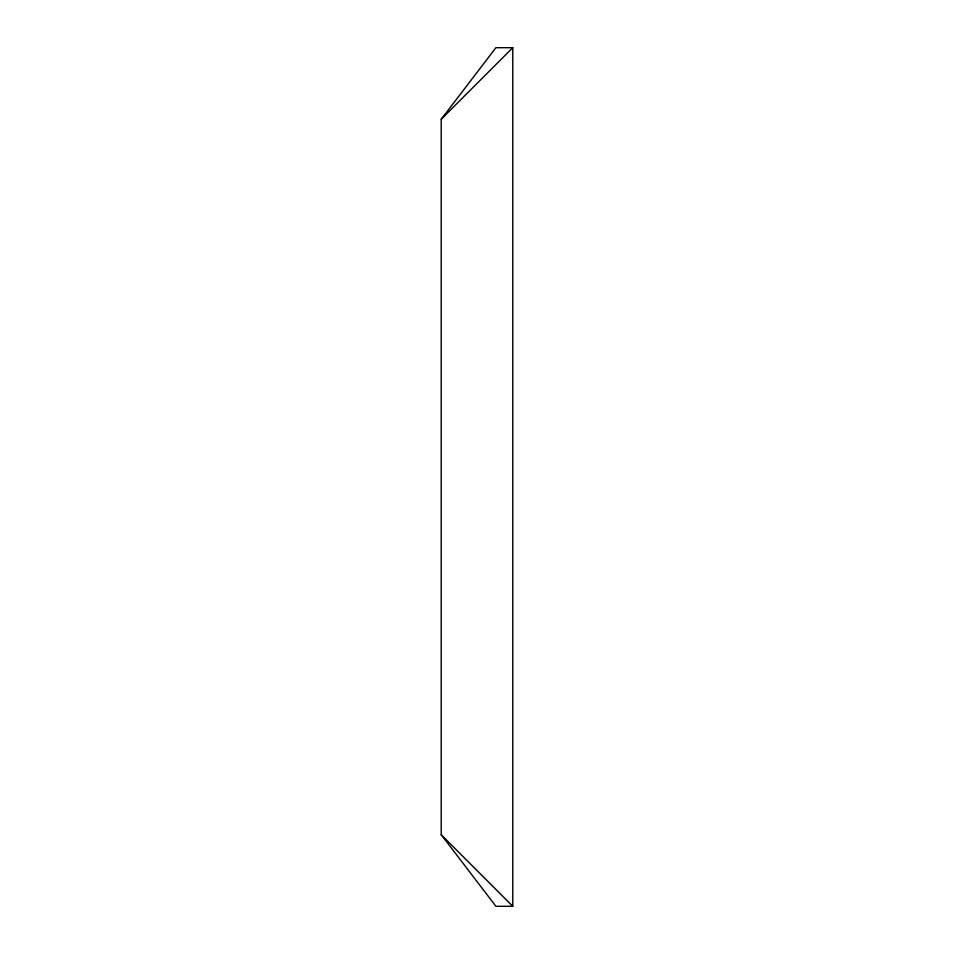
<?xml version="1.0" encoding="UTF-8"?>
<svg xmlns="http://www.w3.org/2000/svg" width="954" height="954" viewBox="0 0 954 954"><rect width="100%" height="100%" fill="white"/><g stroke="black" fill="none" stroke-linecap="round" stroke-linejoin="round"><path stroke-width="1.43" d="M441.225 119.25L495.913 47.7L512.775 47.7L512.775 906.3L495.913 906.3L441.225 834.75L441.225 119.25L512.775 47.7M441.225 834.75L512.775 906.3"/></g></svg>
